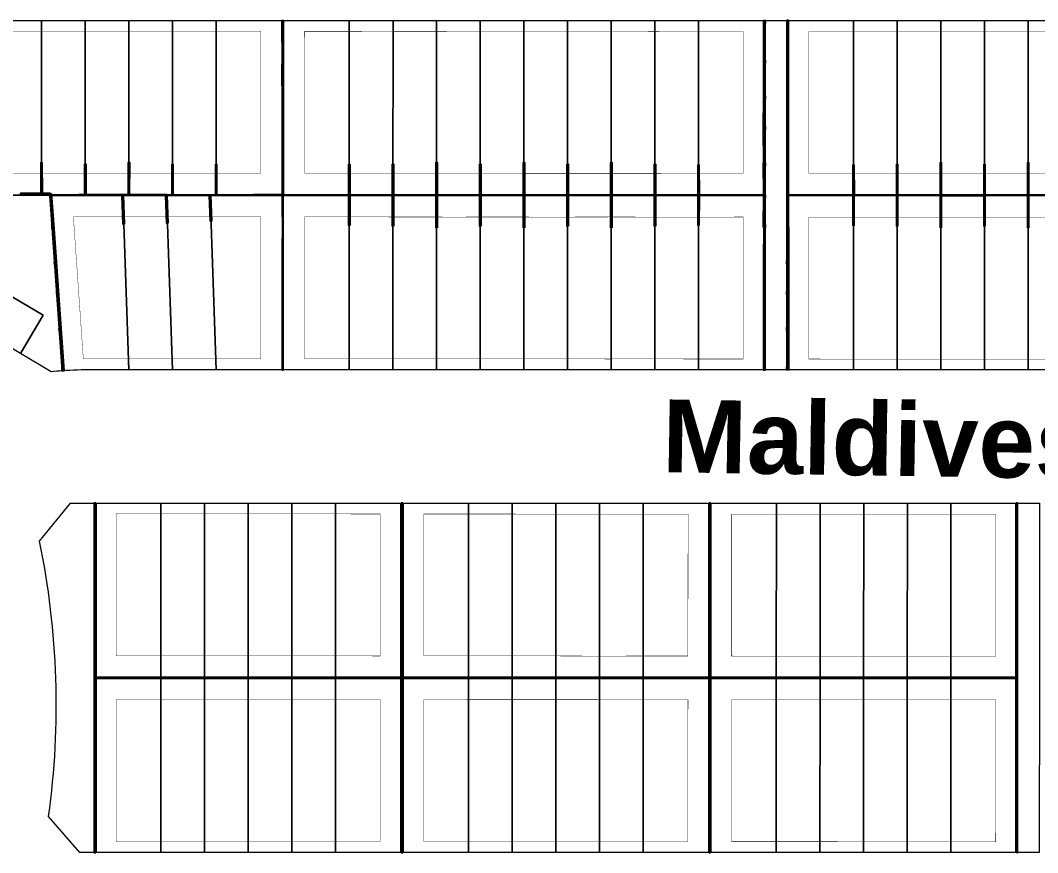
# Model space of a CAD drawing. Header units: centimetres. Extents: x -6122352 to 7132207, y -1694241 to 1947892.
# Drawn here: x -5723 to 134102, y -66172 to 48153 of the extents above; entities that cross this region are included whole.
import ezdxf

# ---------------------------------------------------------------- set-up
doc = ezdxf.new("R2010")
doc.units = ezdxf.units.CM
doc.header["$MEASUREMENT"] = 0
doc.linetypes.add('XR-AR-END-SETTING OUT PLAN$0$23261-XR-AR-SI-GF$0$HIDDEN', pattern=[0.375, 0.25, -0.125])
for name, color, linetype, lineweight, true_color in [('08-Compound Wall-1', 7, 'Continuous', 25, 0xa80000), ('08-Compound Wall-2', 6, 'Continuous', 25, 0xff00ff), ('23585-XR-AR-DAMAC PLOT LIMITS$0$1-End units', 7, 'Continuous', 5, 0xf8991e), ('23585-XR-AR-DAMAC PLOT LIMITS$0$1-Open Space', 7, 'Continuous', 5, 0x90cf5a), ('23585-XR-AR-DAMAC PLOT LIMITS$0$1-Utility', 7, 'Continuous', 5, 0x8db1ff)]:
    doc.layers.add(name, color=color, linetype=linetype, lineweight=lineweight, true_color=true_color)
for name, color, linetype, lineweight in [('23585-XR-AR-BOUNDARY WALLS AND SETBACKS$0$A-ANNO-TEXT', 3, 'Continuous', 25), ('23585-XR-AR-DAMAC PLOT LIMITS$0$1-Mid units', 41, 'Continuous', 5), ('A-ANNO-TEXT', 3, 'Continuous', 25)]:
    doc.layers.add(name, color=color, linetype=linetype, lineweight=lineweight)
for name, color, linetype in [('23585-XR-AR-BOUNDARY WALLS AND SETBACKS$0$cluster name', 2, 'Continuous'), ('23585-XR-AR-BOUNDARY WALLS AND SETBACKS$0$setback', 7, 'XR-AR-END-SETTING OUT PLAN$0$23261-XR-AR-SI-GF$0$HIDDEN'), ('@MI-REF LAYER', 7, 'Continuous')]:
    doc.layers.add(name, color=color, linetype=linetype)
doc.styles.add('23585-XR-AR-BOUNDARY WALLS AND SETBACKS$0$Arial', font='arialbd.ttf')

# ---------------------------------------------------------------- blocks, each defined once
blk = doc.blocks.new('23585-XR-AR-BOUNDARY WALLS AND SETBACKS$0$A$Cfa569a08')
at = {"layer": '23585-XR-AR-BOUNDARY WALLS AND SETBACKS$0$cluster name', "style": '23585-XR-AR-BOUNDARY WALLS AND SETBACKS$0$Arial'}
blk.add_text('Maldives 2', height=10, rotation=46.6108, dxfattribs=at).set_placement((496457.64, 2768948.25))
blk = doc.blocks.new('23585-XR-AR-BOUNDARY WALLS AND SETBACKS')
at = {"transparency": 33554679}
h = blk.add_hatch(color=6, dxfattribs=at)
h.dxf.hatch_style = 1
h.paths.add_polyline_path([(496363.77, 2768902.43), (496363.69, 2768902.34), (496360.76, 2768905.03), (496360.84, 2768905.12)])
h.paths.add_polyline_path([(496367.82, 2768906.85), (496367.74, 2768906.76), (496364.76, 2768909.5), (496364.84, 2768909.59)])
h.paths.add_polyline_path([(496371.88, 2768911.28), (496371.8, 2768911.19), (496368.64, 2768914.08), (496368.72, 2768914.17)])
h.paths.add_polyline_path([(496376.04, 2768915.61), (496375.95, 2768915.52), (496372.87, 2768918.35), (496372.95, 2768918.44)])
h.paths.add_polyline_path([(496382.62, 2768916.75), (496382.54, 2768916.66), (496379.54, 2768919.22), (496379.62, 2768919.31)])
h.paths.add_polyline_path([(496380.09, 2768920.03), (496380.01, 2768919.94), (496376.75, 2768922.93), (496376.83, 2768923.02)])
h.paths.add_polyline_path([(496383.62, 2768923.7), (496379.57, 2768919.28), (496379.49, 2768919.36), (496383.53, 2768923.78)])
h.paths.add_polyline_path([(496379.57, 2768919.27), (496375.52, 2768914.85), (496375.43, 2768914.93), (496379.48, 2768919.35)])
h.paths.add_polyline_path([(496375.51, 2768914.85), (496372.96, 2768912.06), (496372.87, 2768912.13), (496375.43, 2768914.93)])
h.paths.add_polyline_path([(496386.56, 2768921.27), (496386.49, 2768921.18), (496383.6, 2768923.65), (496383.68, 2768923.74)])
h.paths.add_polyline_path([(496384.14, 2768924.45), (496384.06, 2768924.37), (496380.97, 2768927.2), (496381.06, 2768927.28)])
h.paths.add_polyline_path([(496387.68, 2768928.12), (496383.63, 2768923.7), (496383.54, 2768923.78), (496387.59, 2768928.2)])
h.paths.add_polyline_path([(496390.41, 2768925.88), (496390.33, 2768925.79), (496387.65, 2768928.08), (496387.73, 2768928.17)])
h.paths.add_polyline_path([(496391.74, 2768932.55), (496387.69, 2768928.13), (496387.6, 2768928.21), (496391.65, 2768932.63)])
h.paths.add_polyline_path([(496388.2, 2768928.88), (496388.11, 2768928.79), (496385.08, 2768931.57), (496385.16, 2768931.66)])
h.paths.add_polyline_path([(496394.3, 2768935.54), (496389.95, 2768939.52), (496390.03, 2768939.61), (496394.38, 2768935.63)])
h.paths.add_polyline_path([(496396.56, 2768937.81), (496394.48, 2768935.54), (496394.39, 2768935.63), (496396.47, 2768937.89)])
h.paths.add_polyline_path([(496394.47, 2768935.54), (496391.74, 2768932.56), (496391.65, 2768932.64), (496394.38, 2768935.62)])
h.paths.add_polyline_path([(496394.4, 2768935.44), (496398.75, 2768931.46), (496398.83, 2768931.54), (496394.48, 2768935.53)])
h.paths.add_polyline_path([(496403.7, 2768939.49), (496403.62, 2768939.4), (496400.58, 2768942.19), (496400.66, 2768942.28)])
h.paths.add_polyline_path([(496400.56, 2768942.37), (496400.48, 2768942.28), (496397.44, 2768945.06), (496397.52, 2768945.15)])
h.paths.add_polyline_path([(496400.61, 2768942.24), (496396.56, 2768937.82), (496396.48, 2768937.9), (496400.52, 2768942.32)])
h.paths.add_polyline_path([(496404.66, 2768946.66), (496400.62, 2768942.24), (496400.53, 2768942.32), (496404.58, 2768946.74)])
h.paths.add_polyline_path([(496407.8, 2768943.87), (496407.72, 2768943.78), (496404.63, 2768946.61), (496404.72, 2768946.7)])
h.paths.add_polyline_path([(496404.61, 2768946.8), (496404.53, 2768946.71), (496401.44, 2768949.54), (496401.53, 2768949.62)])
h.paths.add_polyline_path([(496408.72, 2768951.08), (496404.67, 2768946.67), (496404.58, 2768946.75), (496408.63, 2768951.16)])
h.paths.add_polyline_path([(496408.67, 2768951.22), (496408.58, 2768951.13), (496405.33, 2768954.11), (496405.41, 2768954.2)])
h.paths.add_polyline_path([(496412.03, 2768948.14), (496411.95, 2768948.05), (496408.69, 2768951.04), (496408.77, 2768951.12)])
h.paths.add_polyline_path([(496412.77, 2768955.51), (496408.72, 2768951.09), (496408.64, 2768951.17), (496412.68, 2768955.59)])
h.paths.add_polyline_path([(496416.77, 2768960.07), (496416.69, 2768959.98), (496413.43, 2768962.96), (496413.52, 2768963.05)])
h.paths.add_polyline_path([(496420.13, 2768956.99), (496420.05, 2768956.9), (496416.79, 2768959.88), (496416.88, 2768959.97)])
h.paths.add_polyline_path([(496416.82, 2768959.93), (496412.78, 2768955.51), (496412.69, 2768955.6), (496416.74, 2768960.01)])
h.paths.add_polyline_path([(496420.88, 2768964.35), (496416.83, 2768959.94), (496416.74, 2768960.02), (496420.79, 2768964.44)])
h.paths.add_polyline_path([(496412.72, 2768955.64), (496412.64, 2768955.55), (496409.55, 2768958.38), (496409.63, 2768958.47)])
h.paths.add_polyline_path([(496415.91, 2768952.72), (496415.83, 2768952.63), (496412.74, 2768955.46), (496412.82, 2768955.55)])
h.paths.add_polyline_path([(496424.01, 2768961.57), (496423.93, 2768961.48), (496420.85, 2768964.31), (496420.93, 2768964.4)])
h.paths.add_polyline_path([(496420.83, 2768964.49), (496420.74, 2768964.4), (496417.66, 2768967.23), (496417.74, 2768967.32)])
h.paths.add_polyline_path([(496428.24, 2768965.84), (496428.16, 2768965.75), (496424.9, 2768968.73), (496424.98, 2768968.82)])
h.paths.add_polyline_path([(496424.88, 2768968.91), (496424.8, 2768968.83), (496421.54, 2768971.81), (496421.62, 2768971.9)])
h.paths.add_polyline_path([(496424.93, 2768968.78), (496420.88, 2768964.36), (496420.8, 2768964.44), (496424.84, 2768968.86)])
h.paths.add_polyline_path([(496428.98, 2768973.2), (496424.94, 2768968.79), (496424.85, 2768968.87), (496428.9, 2768973.28)])
h.paths.add_polyline_path([(496428.93, 2768973.34), (496428.85, 2768973.25), (496425.76, 2768976.08), (496425.85, 2768976.17)])
h.paths.add_polyline_path([(496432.12, 2768970.42), (496432.04, 2768970.33), (496428.95, 2768973.15), (496429.04, 2768973.24)])
h.paths.add_polyline_path([(496433.04, 2768977.63), (496428.99, 2768973.21), (496428.9, 2768973.29), (496432.95, 2768977.71)])
h.paths.add_polyline_path([(496436.12, 2768974.89), (496436.04, 2768974.8), (496433.01, 2768977.58), (496433.09, 2768977.67)])
h.paths.add_polyline_path([(496432.99, 2768977.76), (496432.91, 2768977.67), (496429.87, 2768980.45), (496429.95, 2768980.54)])
h.paths.add_polyline_path([(496437.09, 2768982.05), (496433.04, 2768977.63), (496432.96, 2768977.71), (496437, 2768982.13)])
h.paths.add_polyline_path([(496439.08, 2768984.22), (496437.1, 2768982.06), (496437.01, 2768982.14), (496438.99, 2768984.3)])
h.paths.add_polyline_path([(496450.51, 2768990.59), (496450.43, 2768990.51), (496447.4, 2768993.28), (496447.48, 2768993.37)])
h.paths.add_polyline_path([(496447.38, 2768993.47), (496447.29, 2768993.38), (496444.26, 2768996.16), (496444.34, 2768996.25)])
h.paths.add_polyline_path([(496447.43, 2768993.33), (496443.38, 2768988.91), (496443.29, 2768988.99), (496447.34, 2768993.41)])
h.paths.add_polyline_path([(496451.48, 2768997.75), (496447.43, 2768993.34), (496447.35, 2768993.42), (496451.39, 2768997.83)])
h.paths.add_polyline_path([(496454.62, 2768994.97), (496454.53, 2768994.88), (496451.45, 2768997.71), (496451.53, 2768997.79)])
h.paths.add_polyline_path([(496451.43, 2768997.89), (496451.35, 2768997.8), (496448.26, 2769000.63), (496448.34, 2769000.72)])
h.paths.add_polyline_path([(496455.53, 2769002.18), (496451.49, 2768997.76), (496451.4, 2768997.84), (496455.45, 2769002.26)])
h.paths.add_polyline_path([(496458.84, 2768999.24), (496458.76, 2768999.15), (496455.5, 2769002.13), (496455.59, 2769002.22)])
h.paths.add_polyline_path([(496455.48, 2769002.31), (496455.4, 2769002.22), (496452.14, 2769005.21), (496452.23, 2769005.3)])
h.paths.add_polyline_path([(496459.59, 2769006.6), (496455.54, 2769002.18), (496455.45, 2769002.27), (496459.5, 2769006.68)])
h.paths.add_polyline_path([(496462.72, 2769003.82), (496462.64, 2769003.73), (496459.56, 2769006.55), (496459.64, 2769006.64)])
h.paths.add_polyline_path([(496459.54, 2769006.74), (496459.46, 2769006.65), (496456.37, 2769009.48), (496456.45, 2769009.57)])
h.paths.add_polyline_path([(496463.64, 2769011.03), (496459.59, 2769006.61), (496459.51, 2769006.69), (496463.55, 2769011.11)])
h.paths.add_polyline_path([(496466.95, 2769008.09), (496466.86, 2769008), (496463.61, 2769010.98), (496463.69, 2769011.07)])
h.paths.add_polyline_path([(496463.59, 2769011.16), (496463.51, 2769011.07), (496460.25, 2769014.06), (496460.33, 2769014.15)])
h.paths.add_polyline_path([(496467.69, 2769015.45), (496463.65, 2769011.03), (496463.56, 2769011.11), (496467.61, 2769015.53)])
h.paths.add_polyline_path([(496470.83, 2769012.67), (496470.75, 2769012.58), (496467.67, 2769015.4), (496467.75, 2769015.49)])
h.paths.add_polyline_path([(496467.64, 2769015.58), (496467.56, 2769015.5), (496464.47, 2769018.32), (496464.56, 2769018.41)])
h.paths.add_polyline_path([(496471.75, 2769019.87), (496467.7, 2769015.46), (496467.61, 2769015.54), (496471.66, 2769019.95)])
h.paths.add_polyline_path([(496475.05, 2769016.93), (496474.97, 2769016.85), (496471.72, 2769019.83), (496471.8, 2769019.91)])
h.paths.add_polyline_path([(496471.7, 2769020.01), (496471.62, 2769019.92), (496468.36, 2769022.9), (496468.44, 2769022.99)])
h.paths.add_polyline_path([(496475.8, 2769024.3), (496471.76, 2769019.88), (496471.67, 2769019.96), (496475.71, 2769024.38)])
h.paths.add_polyline_path([(496478.94, 2769021.51), (496478.85, 2769021.42), (496475.77, 2769024.25), (496475.85, 2769024.34)])
h.paths.add_polyline_path([(496475.75, 2769024.43), (496475.67, 2769024.34), (496472.58, 2769027.17), (496472.66, 2769027.26)])
h.paths.add_polyline_path([(496479.85, 2769028.72), (496475.81, 2769024.3), (496475.72, 2769024.38), (496479.77, 2769028.8)])
h.paths.add_polyline_path([(496482.94, 2769025.98), (496482.86, 2769025.9), (496479.83, 2769028.67), (496479.91, 2769028.76)])
h.paths.add_polyline_path([(496479.8, 2769028.86), (496479.72, 2769028.77), (496476.69, 2769031.55), (496476.77, 2769031.64)])
h.paths.add_polyline_path([(496483.91, 2769033.14), (496479.86, 2769028.73), (496479.77, 2769028.81), (496483.82, 2769033.23)])
h.paths.add_polyline_path([(496488.16, 2769037.79), (496486.09, 2769035.52), (496486, 2769035.6), (496488.08, 2769037.87)])
h.paths.add_polyline_path([(496485.9, 2769035.51), (496481.55, 2769039.5), (496481.63, 2769039.59), (496485.98, 2769035.6)])
h.paths.add_polyline_path([(496486.08, 2769035.51), (496483.92, 2769033.15), (496483.83, 2769033.23), (496485.99, 2769035.6)])
h.paths.add_polyline_path([(496486.01, 2769035.42), (496490.36, 2769031.43), (496490.44, 2769031.52), (496486.09, 2769035.51)])
h.paths.add_polyline_path([(496495.3, 2769039.47), (496495.22, 2769039.38), (496492.19, 2769042.17), (496492.27, 2769042.25)])
h.paths.add_polyline_path([(496492.17, 2769042.35), (496492.08, 2769042.26), (496489.05, 2769045.04), (496489.13, 2769045.13)])
h.paths.add_polyline_path([(496492.22, 2769042.21), (496488.17, 2769037.8), (496488.08, 2769037.88), (496492.13, 2769042.29)])
h.paths.add_polyline_path([(496496.27, 2769046.64), (496492.22, 2769042.22), (496492.14, 2769042.3), (496496.18, 2769046.72)])
h.paths.add_polyline_path([(496499.41, 2769043.85), (496499.33, 2769043.76), (496496.24, 2769046.59), (496496.32, 2769046.68)])
h.paths.add_polyline_path([(496496.22, 2769046.77), (496496.14, 2769046.68), (496493.05, 2769049.51), (496493.13, 2769049.6)])
h.paths.add_polyline_path([(496500.32, 2769051.06), (496496.28, 2769046.64), (496496.19, 2769046.72), (496500.24, 2769051.14)])
h.paths.add_polyline_path([(496503.63, 2769048.12), (496503.55, 2769048.03), (496500.3, 2769051.01), (496500.38, 2769051.1)])
h.paths.add_polyline_path([(496500.27, 2769051.2), (496500.19, 2769051.11), (496496.94, 2769054.09), (496497.02, 2769054.18)])
h.paths.add_polyline_path([(496504.38, 2769055.48), (496500.33, 2769051.07), (496500.24, 2769051.15), (496504.29, 2769055.56)])
h.paths.add_polyline_path([(496507.52, 2769052.7), (496507.44, 2769052.61), (496504.35, 2769055.44), (496504.43, 2769055.52)])
h.paths.add_polyline_path([(496504.33, 2769055.62), (496504.25, 2769055.53), (496501.16, 2769058.36), (496501.24, 2769058.45)])
h.paths.add_polyline_path([(496508.43, 2769059.91), (496504.39, 2769055.49), (496504.3, 2769055.57), (496508.34, 2769059.99)])
h.paths.add_polyline_path([(496511.74, 2769056.97), (496511.66, 2769056.88), (496508.4, 2769059.86), (496508.48, 2769059.95)])
h.paths.add_polyline_path([(496508.38, 2769060.04), (496508.3, 2769059.95), (496505.04, 2769062.94), (496505.12, 2769063.03)])
h.paths.add_polyline_path([(496512.49, 2769064.33), (496508.44, 2769059.92), (496508.35, 2769060), (496512.4, 2769064.41)])
h.paths.add_polyline_path([(496515.62, 2769061.54), (496515.54, 2769061.46), (496512.46, 2769064.28), (496512.54, 2769064.37)])
h.paths.add_polyline_path([(496512.43, 2769064.47), (496512.35, 2769064.38), (496509.26, 2769067.21), (496509.35, 2769067.3)])
h.paths.add_polyline_path([(496516.54, 2769068.76), (496512.49, 2769064.34), (496512.4, 2769064.42), (496516.45, 2769068.84)])
h.paths.add_polyline_path([(496519.85, 2769065.81), (496519.77, 2769065.72), (496516.51, 2769068.71), (496516.59, 2769068.8)])
h.paths.add_polyline_path([(496516.49, 2769068.89), (496516.41, 2769068.8), (496513.15, 2769071.79), (496513.23, 2769071.88)])
h.paths.add_polyline_path([(496520.59, 2769073.18), (496516.55, 2769068.76), (496516.46, 2769068.84), (496520.5, 2769073.26)])
h.paths.add_polyline_path([(496524.65, 2769077.6), (496520.6, 2769073.19), (496520.51, 2769073.27), (496524.56, 2769077.68)])
h.paths.add_polyline_path([(496520.54, 2769073.31), (496520.46, 2769073.23), (496517.37, 2769076.06), (496517.45, 2769076.14)])
h.paths.add_polyline_path([(496523.73, 2769070.39), (496523.65, 2769070.3), (496520.56, 2769073.13), (496520.64, 2769073.22)])
h.paths.add_polyline_path([(496527.73, 2769074.86), (496527.65, 2769074.77), (496524.62, 2769077.56), (496524.7, 2769077.64)])
h.paths.add_polyline_path([(496524.59, 2769077.74), (496524.51, 2769077.65), (496521.48, 2769080.43), (496521.56, 2769080.52)])
h.paths.add_polyline_path([(496528.7, 2769082.03), (496524.65, 2769077.61), (496524.56, 2769077.69), (496528.61, 2769082.11)])
h.paths.add_polyline_path([(496530.8, 2769084.3), (496535.15, 2769080.32), (496535.23, 2769080.4), (496530.88, 2769084.39)])
h.paths.add_polyline_path([(496530.69, 2769084.4), (496526.34, 2769088.38), (496526.43, 2769088.47), (496530.77, 2769084.48)])
h.paths.add_polyline_path([(496530.87, 2769084.4), (496528.71, 2769082.03), (496528.62, 2769082.12), (496530.78, 2769084.48)])
h.paths.add_polyline_path([(496532.95, 2769086.67), (496530.88, 2769084.4), (496530.79, 2769084.49), (496532.87, 2769086.75)])
h.paths.add_polyline_path([(496540.1, 2769088.35), (496540.02, 2769088.27), (496536.98, 2769091.05), (496537.06, 2769091.14)])
h.paths.add_polyline_path([(496536.96, 2769091.23), (496536.88, 2769091.14), (496533.84, 2769093.92), (496533.92, 2769094.01)])
h.paths.add_polyline_path([(496537.01, 2769091.1), (496532.96, 2769086.68), (496532.87, 2769086.76), (496536.92, 2769091.18)])
h.paths.add_polyline_path([(496541.06, 2769095.52), (496537.02, 2769091.1), (496536.93, 2769091.18), (496540.97, 2769095.6)])
h.paths.add_polyline_path([(496544.2, 2769092.73), (496544.12, 2769092.64), (496541.03, 2769095.47), (496541.11, 2769095.56)])
h.paths.add_polyline_path([(496541.01, 2769095.65), (496540.93, 2769095.57), (496537.84, 2769098.39), (496537.92, 2769098.48)])
h.paths.add_polyline_path([(496545.12, 2769099.94), (496541.07, 2769095.53), (496540.98, 2769095.61), (496545.03, 2769100.02)])
h.paths.add_polyline_path([(496548.2, 2769097.2), (496548.12, 2769097.11), (496545.09, 2769099.9), (496545.17, 2769099.98)])
h.paths.add_polyline_path([(496545.06, 2769100.08), (496544.98, 2769099.99), (496541.95, 2769102.77), (496542.03, 2769102.86)])
h.paths.add_polyline_path([(496549.17, 2769104.37), (496545.12, 2769099.95), (496545.03, 2769100.03), (496549.08, 2769104.45)])
h.paths.add_polyline_path([(496551.16, 2769106.54), (496549.18, 2769104.37), (496549.09, 2769104.46), (496551.07, 2769106.62)])
h.paths.add_polyline_path([(496526.34, 2769088.39), (496521.91, 2769092.44), (496521.99, 2769092.53), (496526.42, 2769088.48)])
h.paths.add_polyline_path([(496521.91, 2769092.45), (496517.48, 2769096.5), (496517.56, 2769096.59), (496521.99, 2769092.54)])
h.paths.add_polyline_path([(496517.47, 2769096.51), (496513.05, 2769100.56), (496513.13, 2769100.65), (496517.56, 2769096.6)])
h.paths.add_polyline_path([(496539.59, 2769076.25), (496544.01, 2769072.2), (496544.09, 2769072.28), (496539.67, 2769076.34)])
h.paths.add_polyline_path([(496535.15, 2769080.31), (496539.58, 2769076.26), (496539.66, 2769076.34), (496535.24, 2769080.4)])
h.paths.add_polyline_path([(496544.02, 2769072.19), (496548.44, 2769068.14), (496548.52, 2769068.22), (496544.1, 2769072.28)])
h.paths.add_polyline_path([(496481.55, 2769039.51), (496477.12, 2769043.56), (496477.2, 2769043.65), (496481.63, 2769039.59)])
h.paths.add_polyline_path([(496477.12, 2769043.57), (496472.69, 2769047.62), (496472.77, 2769047.71), (496477.2, 2769043.65)])
h.paths.add_polyline_path([(496472.68, 2769047.63), (496468.26, 2769051.68), (496468.34, 2769051.77), (496472.77, 2769047.72)])
h.paths.add_polyline_path([(496494.8, 2769027.37), (496499.22, 2769023.31), (496499.3, 2769023.4), (496494.88, 2769027.45)])
h.paths.add_polyline_path([(496490.36, 2769031.43), (496494.79, 2769027.37), (496494.87, 2769027.46), (496490.45, 2769031.52)])
h.paths.add_polyline_path([(496499.23, 2769023.31), (496503.65, 2769019.25), (496503.73, 2769019.34), (496499.31, 2769023.39)])
h.paths.add_polyline_path([(496389.94, 2768939.53), (496385.52, 2768943.58), (496385.6, 2768943.67), (496390.02, 2768939.62)])
h.paths.add_polyline_path([(496381.08, 2768947.65), (496376.65, 2768951.7), (496376.73, 2768951.79), (496381.16, 2768947.74)])
h.paths.add_polyline_path([(496385.51, 2768943.59), (496381.08, 2768947.64), (496381.17, 2768947.73), (496385.59, 2768943.68)])
h.paths.add_polyline_path([(496398.76, 2768931.45), (496403.18, 2768927.4), (496403.26, 2768927.48), (496398.84, 2768931.54)])
h.paths.add_polyline_path([(496403.19, 2768927.39), (496407.61, 2768923.34), (496407.69, 2768923.42), (496403.27, 2768927.48)])
h.paths.add_polyline_path([(496407.62, 2768923.33), (496412.04, 2768919.28), (496412.12, 2768919.36), (496407.7, 2768923.42)])
h.paths.add_polyline_path([(496443.37, 2768988.91), (496441.39, 2768986.74), (496441.3, 2768986.82), (496443.29, 2768988.99)])
at = {"layer": '08-Compound Wall-1', "color": 3}
for points in [[(496427.87, 2768998.95), (496431.19, 2768995.91), (496431.27, 2768996), (496427.95, 2768999.04)], [(496425.74, 2768996.62), (496429.05, 2768993.58), (496428.97, 2768993.5), (496425.66, 2768996.53)], [(496434.69, 2768992.87), (496431.27, 2768996), (496431.14, 2768995.85), (496431.43, 2768995.58), (496431.49, 2768995.64), (496434.31, 2768993.05), (496434.26, 2768992.99), (496434.55, 2768992.72)], [(496432.39, 2768990.36), (496428.98, 2768993.49), (496429.11, 2768993.64), (496429.41, 2768993.37), (496429.35, 2768993.31), (496432.18, 2768990.72), (496432.23, 2768990.78), (496432.53, 2768990.51)], [(496434.62, 2768992.77), (496437.98, 2768989.69), (496438.06, 2768989.77), (496434.7, 2768992.86)], [(496432.48, 2768990.44), (496435.85, 2768987.36), (496435.77, 2768987.27), (496432.4, 2768990.35)], [(496438.07, 2768989.77), (496437.93, 2768989.62), (496438.23, 2768989.35), (496438.28, 2768989.41), (496441.2, 2768986.73), (496441.29, 2768986.82)], [(496435.77, 2768987.26), (496435.91, 2768987.41), (496436.2, 2768987.14), (496436.15, 2768987.08), (496439.07, 2768984.4), (496438.99, 2768984.32)], [(496444.61, 2768983.78), (496441.29, 2768986.81), (496441.16, 2768986.67), (496441.45, 2768986.39), (496441.51, 2768986.45), (496444.23, 2768983.96), (496444.18, 2768983.9), (496444.47, 2768983.63)], [(496442.31, 2768981.27), (496439, 2768984.31), (496439.13, 2768984.46), (496439.43, 2768984.18), (496439.37, 2768984.13), (496442.1, 2768981.63), (496442.15, 2768981.69), (496442.45, 2768981.42)], [(496447.9, 2768980.6), (496444.53, 2768983.68), (496444.61, 2768983.77), (496447.98, 2768980.69)], [(496445.76, 2768978.27), (496442.4, 2768981.35), (496442.32, 2768981.27), (496445.68, 2768978.18)], [(496451.4, 2768977.55), (496451.27, 2768977.4), (496450.97, 2768977.67), (496451.03, 2768977.73), (496448.2, 2768980.32), (496448.15, 2768980.26), (496447.85, 2768980.53), (496447.99, 2768980.68)], [(496449.11, 2768975.04), (496449.24, 2768975.19), (496448.95, 2768975.46), (496448.89, 2768975.4), (496446.07, 2768977.99), (496446.12, 2768978.05), (496445.83, 2768978.32), (496445.69, 2768978.17)], [(496454.64, 2768974.42), (496451.33, 2768977.46), (496451.41, 2768977.54), (496454.72, 2768974.51)], [(496452.51, 2768972.09), (496449.19, 2768975.13), (496449.11, 2768975.04), (496452.43, 2768972)], [(496369.97, 2768909), (496372.7, 2768911.98), (496372.61, 2768912.06), (496369.88, 2768909.08)], [(496372.74, 2768912.22), (496376.53, 2768909.21), (496376.4, 2768909.05), (496376.09, 2768909.3), (496376.14, 2768909.36), (496372.98, 2768911.88), (496372.93, 2768911.82), (496372.61, 2768912.06)], [(496380.03, 2768906.27), (496376.46, 2768909.11), (496376.53, 2768909.2), (496380.11, 2768906.36)], [(496380.11, 2768906.36), (496383.74, 2768903.47), (496383.62, 2768903.32), (496383.3, 2768903.57), (496383.35, 2768903.63), (496380.35, 2768906.01), (496380.3, 2768905.95), (496379.99, 2768906.2)], [(496387.19, 2768900.58), (496383.67, 2768903.37), (496383.75, 2768903.47), (496387.27, 2768900.67)]]:
    blk.add_lwpolyline(points, close=True, dxfattribs=at)
at = {"layer": '08-Compound Wall-2'}
for points in [[(496467.69, 2769015.45), (496463.65, 2769011.03), (496463.56, 2769011.11), (496467.61, 2769015.53)], [(496463.59, 2769011.16), (496463.51, 2769011.07), (496460.25, 2769014.06), (496460.33, 2769014.15)], [(496463.64, 2769011.03), (496459.59, 2769006.61), (496459.51, 2769006.69), (496463.55, 2769011.11)], [(496466.95, 2769008.09), (496466.86, 2769008), (496463.61, 2769010.98), (496463.69, 2769011.07)], [(496459.54, 2769006.74), (496459.46, 2769006.65), (496456.37, 2769009.48), (496456.45, 2769009.57)], [(496459.59, 2769006.6), (496455.54, 2769002.18), (496455.45, 2769002.27), (496459.5, 2769006.68)], [(496462.72, 2769003.82), (496462.64, 2769003.73), (496459.56, 2769006.55), (496459.64, 2769006.64)], [(496455.48, 2769002.31), (496455.4, 2769002.22), (496452.14, 2769005.21), (496452.23, 2769005.3)], [(496455.53, 2769002.18), (496451.49, 2768997.76), (496451.4, 2768997.84), (496455.45, 2769002.26)], [(496458.84, 2768999.24), (496458.76, 2768999.15), (496455.5, 2769002.13), (496455.59, 2769002.22)], [(496451.43, 2768997.89), (496451.35, 2768997.8), (496448.26, 2769000.63), (496448.34, 2769000.72)], [(496451.48, 2768997.75), (496447.43, 2768993.34), (496447.35, 2768993.42), (496451.39, 2768997.83)], [(496454.62, 2768994.97), (496454.53, 2768994.88), (496451.45, 2768997.71), (496451.53, 2768997.79)], [(496447.38, 2768993.47), (496447.29, 2768993.38), (496444.26, 2768996.16), (496444.34, 2768996.25)], [(496447.43, 2768993.33), (496443.38, 2768988.91), (496443.29, 2768988.99), (496447.34, 2768993.41)], [(496450.51, 2768990.59), (496450.43, 2768990.51), (496447.4, 2768993.28), (496447.48, 2768993.37)], [(496443.37, 2768988.91), (496441.39, 2768986.74), (496441.3, 2768986.82), (496443.29, 2768988.99)], [(496439.08, 2768984.22), (496437.1, 2768982.06), (496437.01, 2768982.14), (496438.99, 2768984.3)], [(496437.09, 2768982.05), (496433.04, 2768977.63), (496432.96, 2768977.71), (496437, 2768982.13)], [(496432.99, 2768977.76), (496432.91, 2768977.67), (496429.87, 2768980.45), (496429.95, 2768980.54)], [(496433.04, 2768977.63), (496428.99, 2768973.21), (496428.9, 2768973.29), (496432.95, 2768977.71)], [(496436.12, 2768974.89), (496436.04, 2768974.8), (496433.01, 2768977.58), (496433.09, 2768977.67)], [(496428.93, 2768973.34), (496428.85, 2768973.25), (496425.76, 2768976.08), (496425.85, 2768976.17)], [(496454.73, 2768974.5), (496459.03, 2768970.56), (496458.9, 2768970.41), (496458.6, 2768970.68), (496458.66, 2768970.74), (496454.95, 2768974.14), (496454.89, 2768974.08), (496454.6, 2768974.35)], [(496428.98, 2768973.2), (496424.94, 2768968.79), (496424.85, 2768968.87), (496428.9, 2768973.28)], [(496432.12, 2768970.42), (496432.04, 2768970.33), (496428.95, 2768973.15), (496429.04, 2768973.24)], [(496424.88, 2768968.91), (496424.8, 2768968.83), (496421.54, 2768971.81), (496421.62, 2768971.9)], [(496452.43, 2768972), (496456.74, 2768968.05), (496456.87, 2768968.2), (496456.58, 2768968.47), (496456.52, 2768968.41), (496452.81, 2768971.81), (496452.86, 2768971.87), (496452.57, 2768972.14)], [(496424.93, 2768968.78), (496420.88, 2768964.36), (496420.8, 2768964.44), (496424.84, 2768968.86)], [(496428.24, 2768965.84), (496428.16, 2768965.75), (496424.9, 2768968.73), (496424.98, 2768968.82)], [(496420.83, 2768964.49), (496420.74, 2768964.4), (496417.66, 2768967.23), (496417.74, 2768967.32)], [(496420.88, 2768964.35), (496416.83, 2768959.94), (496416.74, 2768960.02), (496420.79, 2768964.44)], [(496424.01, 2768961.57), (496423.93, 2768961.48), (496420.85, 2768964.31), (496420.93, 2768964.4)], [(496416.77, 2768960.07), (496416.69, 2768959.98), (496413.43, 2768962.96), (496413.52, 2768963.05)], [(496416.82, 2768959.93), (496412.78, 2768955.51), (496412.69, 2768955.6), (496416.74, 2768960.01)], [(496420.13, 2768956.99), (496420.05, 2768956.9), (496416.79, 2768959.88), (496416.88, 2768959.97)], [(496412.72, 2768955.64), (496412.64, 2768955.55), (496409.55, 2768958.38), (496409.63, 2768958.47)], [(496412.77, 2768955.51), (496408.72, 2768951.09), (496408.64, 2768951.17), (496412.68, 2768955.59)], [(496415.91, 2768952.72), (496415.83, 2768952.63), (496412.74, 2768955.46), (496412.82, 2768955.55)], [(496408.67, 2768951.22), (496408.58, 2768951.13), (496405.33, 2768954.11), (496405.41, 2768954.2)], [(496381.08, 2768947.65), (496376.65, 2768951.7), (496376.73, 2768951.79), (496381.16, 2768947.74)], [(496408.72, 2768951.08), (496404.67, 2768946.67), (496404.58, 2768946.75), (496408.63, 2768951.16)], [(496412.03, 2768948.14), (496411.95, 2768948.05), (496408.69, 2768951.04), (496408.77, 2768951.12)], [(496404.61, 2768946.8), (496404.53, 2768946.71), (496401.44, 2768949.54), (496401.53, 2768949.62)], [(496385.51, 2768943.59), (496381.08, 2768947.64), (496381.17, 2768947.73), (496385.59, 2768943.68)], [(496404.66, 2768946.66), (496400.62, 2768942.24), (496400.53, 2768942.32), (496404.58, 2768946.74)], [(496407.8, 2768943.87), (496407.72, 2768943.78), (496404.63, 2768946.61), (496404.72, 2768946.7)], [(496400.56, 2768942.37), (496400.48, 2768942.28), (496397.44, 2768945.06), (496397.52, 2768945.15)], [(496389.94, 2768939.53), (496385.52, 2768943.58), (496385.6, 2768943.67), (496390.02, 2768939.62)], [(496400.61, 2768942.24), (496396.56, 2768937.82), (496396.48, 2768937.9), (496400.52, 2768942.32)], [(496403.7, 2768939.49), (496403.62, 2768939.4), (496400.58, 2768942.19), (496400.66, 2768942.28)], [(496394.3, 2768935.54), (496389.95, 2768939.52), (496390.03, 2768939.61), (496394.38, 2768935.63)], [(496396.56, 2768937.81), (496394.48, 2768935.54), (496394.39, 2768935.63), (496396.47, 2768937.89)], [(496394.47, 2768935.54), (496391.74, 2768932.56), (496391.65, 2768932.64), (496394.38, 2768935.62)], [(496394.4, 2768935.44), (496398.75, 2768931.46), (496398.83, 2768931.54), (496394.48, 2768935.53)], [(496391.74, 2768932.55), (496387.69, 2768928.13), (496387.6, 2768928.21), (496391.65, 2768932.63)], [(496388.2, 2768928.88), (496388.11, 2768928.79), (496385.08, 2768931.57), (496385.16, 2768931.66)], [(496398.76, 2768931.45), (496403.18, 2768927.4), (496403.26, 2768927.48), (496398.84, 2768931.54)], [(496387.68, 2768928.12), (496383.63, 2768923.7), (496383.54, 2768923.78), (496387.59, 2768928.2)], [(496390.41, 2768925.88), (496390.33, 2768925.79), (496387.65, 2768928.08), (496387.73, 2768928.17)], [(496384.14, 2768924.45), (496384.06, 2768924.37), (496380.97, 2768927.2), (496381.06, 2768927.28)], [(496403.19, 2768927.39), (496407.61, 2768923.34), (496407.69, 2768923.42), (496403.27, 2768927.48)], [(496380.09, 2768920.03), (496380.01, 2768919.94), (496376.75, 2768922.93), (496376.83, 2768923.02)], [(496383.62, 2768923.7), (496379.57, 2768919.28), (496379.49, 2768919.36), (496383.53, 2768923.78)], [(496386.56, 2768921.27), (496386.49, 2768921.18), (496383.6, 2768923.65), (496383.68, 2768923.74)], [(496407.62, 2768923.33), (496412.04, 2768919.28), (496412.12, 2768919.36), (496407.7, 2768923.42)], [(496376.04, 2768915.61), (496375.95, 2768915.52), (496372.87, 2768918.35), (496372.95, 2768918.44)], [(496379.57, 2768919.27), (496375.52, 2768914.85), (496375.43, 2768914.93), (496379.48, 2768919.35)], [(496382.62, 2768916.75), (496382.54, 2768916.66), (496379.54, 2768919.22), (496379.62, 2768919.31)], [(496371.88, 2768911.28), (496371.8, 2768911.19), (496368.64, 2768914.08), (496368.72, 2768914.17)], [(496375.51, 2768914.85), (496372.96, 2768912.06), (496372.87, 2768912.13), (496375.43, 2768914.93)]]:
    blk.add_lwpolyline(points, close=True, dxfattribs=at)
for points in [[(496427.95, 2768999.04), (496423.64, 2769002.99), (496423.51, 2769002.84), (496423.8, 2769002.57), (496423.86, 2769002.63), (496427.57, 2768999.23), (496427.52, 2768999.17), (496427.81, 2768998.9), (496427.95, 2768999.04)], [(496425.65, 2768996.54), (496421.35, 2769000.48), (496421.48, 2769000.63), (496421.78, 2769000.36), (496421.72, 2769000.3), (496425.44, 2768996.9), (496425.49, 2768996.96), (496425.78, 2768996.69), (496425.65, 2768996.54)], [(496465.3, 2768950.31), (496482.93, 2768934.17), (496489.04, 2768940.84), (496493.09, 2768945.27), (496497.15, 2768949.69), (496501.2, 2768954.11), (496505.25, 2768958.54), (496511.3, 2768965.13), (496493.68, 2768981.28)], [(496511.51, 2768965.21), (496493.81, 2768981.43), (496493.68, 2768981.28)], [(496529.07, 2768948.85), (496511.45, 2768965), (496505.4, 2768958.4), (496501.35, 2768953.98), (496497.29, 2768949.55), (496493.24, 2768945.13), (496489.19, 2768940.71), (496483.07, 2768934.03), (496500.69, 2768917.89)], [(496529.13, 2768948.93), (496529.2, 2768949), (496511.51, 2768965.21)], [(496436.73, 2768919.13), (496454.35, 2768902.98), (496460.46, 2768909.65), (496464.52, 2768914.08), (496468.57, 2768918.5), (496472.62, 2768922.93), (496476.68, 2768927.35), (496482.79, 2768934.02), (496465.17, 2768950.17)], [(496465.3, 2768950.31), (496465.24, 2768950.24), (496465.17, 2768950.17)], [(496500.56, 2768917.74), (496482.94, 2768933.89), (496476.82, 2768927.21), (496472.77, 2768922.79), (496468.72, 2768918.37), (496464.66, 2768913.94), (496460.61, 2768909.52), (496454.5, 2768902.85), (496472.12, 2768886.7)], [(496408.22, 2768888.01), (496425.84, 2768871.87), (496431.89, 2768878.47), (496435.94, 2768882.89), (496439.99, 2768887.31), (496444.05, 2768891.74), (496448.1, 2768896.16), (496454.21, 2768902.83), (496436.59, 2768918.98)], [(496436.73, 2768919.13), (496436.66, 2768919.05), (496436.59, 2768918.98)], [(496500.56, 2768917.74), (496500.63, 2768917.81), (496500.69, 2768917.89)], [(496471.98, 2768886.55), (496454.36, 2768902.7), (496448.25, 2768896.03), (496444.19, 2768891.6), (496440.14, 2768887.18), (496436.09, 2768882.75), (496432.03, 2768878.33), (496425.99, 2768871.73), (496443.61, 2768855.58)], [(496387.28, 2768900.67), (496391.84, 2768897.04), (496391.72, 2768896.88), (496391.41, 2768897.13), (496391.46, 2768897.19), (496387.51, 2768900.32), (496387.46, 2768900.26), (496387.15, 2768900.51), (496387.28, 2768900.67)], [(496408.22, 2768888.01), (496408.08, 2768887.86), (496425.78, 2768871.65)], [(496471.98, 2768886.55), (496472.05, 2768886.63), (496472.12, 2768886.7)], [(496425.78, 2768871.65), (496443.47, 2768855.44), (496443.61, 2768855.58)]]:
    blk.add_lwpolyline(points, dxfattribs=at)
at = {"layer": '23585-XR-AR-BOUNDARY WALLS AND SETBACKS$0$setback', "ltscale": 40, "const_width": 0.05}
for points in [[(496451.06, 2769030.69), (496447.01, 2769026.27), (496442.96, 2769021.85), (496439.86, 2769018.47), (496438.9, 2769017.42), (496434.85, 2769013), (496430.8, 2769008.57), (496426.64, 2769004.04), (496441.02, 2768990.86), (496445.18, 2768995.4), (496448.74, 2768999.29), (496449.23, 2768999.82), (496453.28, 2769004.25), (496457.34, 2769008.67), (496461.39, 2769013.1), (496465.44, 2769017.52)], [(496469.87, 2769013.47), (496465.81, 2769009.04), (496461.76, 2769004.62), (496457.71, 2769000.2), (496453.65, 2768995.77), (496453.16, 2768995.24), (496449.6, 2768991.35), (496445.44, 2768986.81), (496459.82, 2768973.64), (496463.98, 2768978.17), (496468.03, 2768982.6), (496471.01, 2768985.85), (496472.08, 2768987.02), (496476.14, 2768991.45), (496480.19, 2768995.87), (496484.24, 2769000.29)], [(496398.63, 2768935.72), (496413, 2768922.54), (496417.16, 2768927.08), (496421.21, 2768931.5), (496425.27, 2768935.93), (496426.22, 2768936.97), (496429.32, 2768940.35), (496433.37, 2768944.77), (496437.43, 2768949.2), (496441.48, 2768953.62), (496445.53, 2768958.05), (496449.59, 2768962.47), (496453.74, 2768967), (496439.36, 2768980.18), (496435.21, 2768975.64), (496431.16, 2768971.22), (496427.1, 2768966.8), (496423.05, 2768962.37), (496419, 2768957.95), (496414.94, 2768953.52), (496411.85, 2768950.14), (496410.89, 2768949.1), (496406.84, 2768944.68), (496402.78, 2768940.25), (496398.63, 2768935.72)], [(496526.07, 2768947.8), (496511.69, 2768960.98), (496507.54, 2768956.44), (496503.49, 2768952.02), (496499.43, 2768947.59), (496495.38, 2768943.17), (496491.33, 2768938.75), (496487.17, 2768934.21), (496501.55, 2768921.04), (496505.7, 2768925.57), (496509.76, 2768930), (496513.81, 2768934.42), (496517.86, 2768938.84), (496521.92, 2768943.27), (496526.07, 2768947.8)], [(496375.77, 2768948.52), (496371.62, 2768943.99), (496367.56, 2768939.56), (496363.51, 2768935.14), (496359.46, 2768930.72), (496355.4, 2768926.29), (496351.35, 2768921.87), (496347.3, 2768917.44), (496343.14, 2768912.91), (496357.52, 2768899.73), (496361.67, 2768904.27), (496365.73, 2768908.69), (496369.78, 2768913.12), (496370.56, 2768913.97), (496373.83, 2768917.54), (496377.31, 2768921.34), (496377.89, 2768921.97), (496378.85, 2768923.01), (496381.37, 2768925.77), (496381.94, 2768926.39), (496385.43, 2768930.19), (496385.99, 2768930.81), (496390.15, 2768935.35), (496375.77, 2768948.52)], [(496497.49, 2768916.62), (496483.12, 2768929.79), (496478.96, 2768925.25), (496474.91, 2768920.83), (496470.86, 2768916.41), (496466.8, 2768911.98), (496462.75, 2768907.56), (496458.59, 2768903.03), (496472.97, 2768889.85), (496477.13, 2768894.39), (496481.18, 2768898.81), (496485.23, 2768903.23), (496489.29, 2768907.66), (496493.34, 2768912.08), (496497.49, 2768916.62)]]:
    blk.add_lwpolyline(points, dxfattribs=at)
for points in [[(496379.83, 2768952.95), (496394.2, 2768939.77), (496398.36, 2768944.31), (496402.41, 2768948.73), (496406.46, 2768953.15), (496407.42, 2768954.2), (496410.52, 2768957.58), (496414.57, 2768962), (496418.63, 2768966.43), (496422.68, 2768970.85), (496426.73, 2768975.27), (496430.79, 2768979.7), (496434.94, 2768984.23), (496420.56, 2768997.4), (496416.41, 2768992.87), (496412.35, 2768988.45), (496408.3, 2768984.02), (496404.25, 2768979.6), (496400.19, 2768975.17), (496396.14, 2768970.75), (496392.09, 2768966.33), (496388.03, 2768961.9), (496387.95, 2768961.82), (496383.98, 2768957.48)], [(496482.75, 2768938.27), (496468.37, 2768951.44), (496472.52, 2768955.97), (496476.58, 2768960.4), (496480.63, 2768964.82), (496484.68, 2768969.25), (496488.74, 2768973.67), (496492.89, 2768978.2), (496507.27, 2768965.03), (496503.12, 2768960.5), (496499.06, 2768956.07), (496495.01, 2768951.65), (496490.95, 2768947.22), (496486.9, 2768942.8)], [(496464.32, 2768947.02), (496460.16, 2768942.48), (496456.11, 2768938.06), (496452.05, 2768933.63), (496448, 2768929.21), (496443.95, 2768924.79), (496439.79, 2768920.25), (496454.17, 2768907.08), (496458.32, 2768911.61), (496462.38, 2768916.04), (496466.43, 2768920.46), (496470.49, 2768924.88), (496474.54, 2768929.31), (496478.69, 2768933.84)], [(496450.12, 2768902.65), (496435.74, 2768915.83), (496431.58, 2768911.29), (496427.53, 2768906.87), (496423.48, 2768902.45), (496419.42, 2768898.02), (496415.37, 2768893.6), (496411.21, 2768889.06), (496425.59, 2768875.89), (496429.75, 2768880.43), (496433.8, 2768884.85), (496437.86, 2768889.27), (496441.91, 2768893.7), (496445.96, 2768898.12)], [(496468.92, 2768885.43), (496454.54, 2768898.6), (496450.39, 2768894.07), (496446.33, 2768889.64), (496442.28, 2768885.22), (496438.23, 2768880.8), (496434.17, 2768876.37), (496430.02, 2768871.84), (496444.39, 2768858.66), (496448.55, 2768863.2), (496452.6, 2768867.62), (496456.66, 2768872.05), (496460.71, 2768876.47), (496464.76, 2768880.89)]]:
    blk.add_lwpolyline(points, close=True, dxfattribs=at)
blk.add_lwpolyline([(496408.95, 2768918.12), (496394.57, 2768931.29), (496390.42, 2768926.76), (496389.85, 2768926.14), (496386.37, 2768922.34), (496385.79, 2768921.71), (496383.27, 2768918.96), (496382.31, 2768917.91), (496381.74, 2768917.29), (496378.26, 2768913.49), (496377.16, 2768912.29), (496392.47, 2768900.12, -0.005185), (496393.31, 2768901.05), (496396.68, 2768904.73), (496400.74, 2768909.16), (496404.8, 2768913.59)], format="xyb", close=True, dxfattribs=at)
at = {"layer": '23585-XR-AR-BOUNDARY WALLS AND SETBACKS$0$A-ANNO-TEXT'}
blk.add_blockref('23585-XR-AR-BOUNDARY WALLS AND SETBACKS$0$A$Cfa569a08', (0, 0), dxfattribs=at)
blk = doc.blocks.new('A$C9d9485f6')
at = {"layer": 'A-ANNO-TEXT', "rotation": 312.4881850805905}
blk.add_blockref('23585-XR-AR-BOUNDARY WALLS AND SETBACKS', (-2377088.53, -1504219.25), dxfattribs=at)
blk = doc.blocks.new('23585-XR-AR-DAMAC PLOT LIMITS')
at = {"layer": '23585-XR-AR-DAMAC PLOT LIMITS$0$1-End units', "color": 251, "true_color": 0x636466}
for points in [[(496447.39, 2768993.37), (496441.2, 2768986.63), (496423.51, 2769002.84), (496429.69, 2769009.59)], [(496439.18, 2768984.41), (496433, 2768977.67), (496415.3, 2768993.88), (496421.48, 2769000.63)], [(496465.08, 2768977.16), (496458.9, 2768970.41), (496441.2, 2768986.63), (496447.39, 2768993.37)], [(496456.87, 2768968.2), (496450.69, 2768961.46), (496433, 2768977.67), (496439.18, 2768984.41)], [(496511.51, 2768965.21), (496505.33, 2768958.47), (496487.63, 2768974.68), (496493.81, 2768981.43)], [(496529.2, 2768949), (496523.02, 2768942.26), (496505.33, 2768958.47), (496511.51, 2768965.21)], [(496394.39, 2768935.53), (496376.69, 2768951.75), (496382.87, 2768958.49), (496400.57, 2768942.28)], [(496482.93, 2768934.03), (496465.24, 2768950.24), (496471.42, 2768956.99), (496489.11, 2768940.77)], [(496388.21, 2768928.79), (496370.51, 2768945), (496376.69, 2768951.75), (496394.39, 2768935.53)], [(496476.75, 2768927.28), (496459.06, 2768943.49), (496465.24, 2768950.24), (496482.93, 2768934.03)], [(496394.39, 2768935.53), (496400.57, 2768942.28), (496418.26, 2768926.07), (496412.08, 2768919.32)], [(496482.93, 2768934.03), (496489.11, 2768940.77), (496506.81, 2768924.56), (496500.63, 2768917.81)], [(496387.64, 2768928.17), (496388.21, 2768928.79), (496394.39, 2768935.53), (496412.08, 2768919.32), (496405.9, 2768912.57)], [(496476.75, 2768927.28), (496482.93, 2768934.03), (496500.63, 2768917.81), (496494.45, 2768911.07)], [(496454.36, 2768902.84), (496436.66, 2768919.05), (496442.84, 2768925.8), (496460.54, 2768909.59)], [(496448.17, 2768896.09), (496430.48, 2768912.31), (496436.66, 2768919.05), (496454.36, 2768902.84)], [(496454.36, 2768902.84), (496460.54, 2768909.59), (496478.23, 2768893.37), (496472.05, 2768886.63)], [(496448.17, 2768896.09), (496454.36, 2768902.84), (496472.05, 2768886.63), (496465.87, 2768879.88)], [(496431.96, 2768878.4), (496425.78, 2768871.65), (496408.08, 2768887.86), (496409.4, 2768889.3), (496414.26, 2768894.61)], [(496449.66, 2768862.19), (496443.47, 2768855.44), (496425.78, 2768871.65), (496431.96, 2768878.4)]]:
    blk.add_lwpolyline(points, close=True, dxfattribs=at)
blk.add_lwpolyline([(496397.79, 2768903.72), (496394.42, 2768900.04, 0.017555), (496391.72, 2768896.88), (496372.77, 2768911.94), (496376.05, 2768915.52), (496379.53, 2768919.31)], format="xyb", close=True, dxfattribs=at)
at = {"layer": '23585-XR-AR-DAMAC PLOT LIMITS$0$1-Mid units', "color": 251, "true_color": 0x636466}
for points in [[(496463.6, 2769011.07), (496445.91, 2769027.28), (496449.96, 2769031.71), (496467.65, 2769015.49)], [(496459.55, 2769006.65), (496441.85, 2769022.86), (496445.91, 2769027.28), (496463.6, 2769011.07)], [(496455.49, 2769002.22), (496437.8, 2769018.44), (496438.76, 2769019.48), (496441.85, 2769022.86), (496459.55, 2769006.65)], [(496451.44, 2768997.8), (496433.75, 2769014.01), (496437.8, 2769018.44), (496455.49, 2769002.22)], [(496463.6, 2769011.07), (496467.65, 2769015.49), (496485.35, 2768999.28), (496481.3, 2768994.86)], [(496447.39, 2768993.37), (496429.69, 2769009.59), (496433.75, 2769014.01), (496451.44, 2768997.8), (496450.95, 2768997.26)], [(496459.55, 2769006.65), (496463.6, 2769011.07), (496481.3, 2768994.86), (496477.24, 2768990.43)], [(496455.49, 2769002.22), (496459.55, 2769006.65), (496477.24, 2768990.43), (496473.19, 2768986.01)], [(496451.44, 2768997.8), (496455.49, 2769002.22), (496473.19, 2768986.01), (496472.12, 2768984.84), (496469.14, 2768981.58)], [(496469.14, 2768981.58), (496465.08, 2768977.16), (496447.39, 2768993.37), (496450.95, 2768997.26), (496451.44, 2768997.8)], [(496428.94, 2768973.25), (496411.25, 2768989.46), (496415.3, 2768993.88), (496433, 2768977.67)], [(496424.89, 2768968.82), (496407.2, 2768985.04), (496411.25, 2768989.46), (496428.94, 2768973.25)], [(496420.84, 2768964.4), (496403.14, 2768980.61), (496407.2, 2768985.04), (496424.89, 2768968.82)], [(496416.78, 2768959.97), (496399.09, 2768976.19), (496403.14, 2768980.61), (496420.84, 2768964.4)], [(496428.94, 2768973.25), (496433, 2768977.67), (496450.69, 2768961.46), (496446.64, 2768957.03)], [(496412.73, 2768955.55), (496395.03, 2768971.76), (496399.09, 2768976.19), (496416.78, 2768959.97)], [(496501.27, 2768954.05), (496483.58, 2768970.26), (496487.63, 2768974.68), (496505.33, 2768958.47)], [(496424.89, 2768968.82), (496428.94, 2768973.25), (496446.64, 2768957.03), (496442.59, 2768952.61)], [(496408.68, 2768951.13), (496390.98, 2768967.34), (496395.03, 2768971.76), (496412.73, 2768955.55), (496409.63, 2768952.17)], [(496497.22, 2768949.62), (496479.53, 2768965.83), (496483.58, 2768970.26), (496501.27, 2768954.05)], [(496420.84, 2768964.4), (496424.89, 2768968.82), (496442.59, 2768952.61), (496438.53, 2768948.18)], [(496404.62, 2768946.7), (496386.93, 2768962.92), (496390.98, 2768967.34), (496408.68, 2768951.13)], [(496493.17, 2768945.2), (496475.47, 2768961.41), (496479.53, 2768965.83), (496497.22, 2768949.62)], [(496416.78, 2768959.97), (496420.84, 2768964.4), (496438.53, 2768948.18), (496434.48, 2768943.76)], [(496400.57, 2768942.28), (496382.87, 2768958.49), (496386.85, 2768962.83), (496386.93, 2768962.92), (496404.62, 2768946.7)], [(496489.11, 2768940.77), (496471.42, 2768956.99), (496475.47, 2768961.41), (496493.17, 2768945.2)], [(496412.73, 2768955.55), (496416.78, 2768959.97), (496434.48, 2768943.76), (496430.43, 2768939.34)], [(496501.27, 2768954.05), (496505.33, 2768958.47), (496523.02, 2768942.26), (496518.97, 2768937.83)], [(496408.68, 2768951.13), (496409.63, 2768952.17), (496412.73, 2768955.55), (496430.43, 2768939.34), (496427.33, 2768935.96), (496426.37, 2768934.91)], [(496497.22, 2768949.62), (496501.27, 2768954.05), (496518.97, 2768937.83), (496514.92, 2768933.41)], [(496404.62, 2768946.7), (496408.68, 2768951.13), (496426.37, 2768934.91), (496422.32, 2768930.49)], [(496493.17, 2768945.2), (496497.22, 2768949.62), (496514.92, 2768933.41), (496510.86, 2768928.98)], [(496400.57, 2768942.28), (496404.62, 2768946.7), (496422.32, 2768930.49), (496418.26, 2768926.07)], [(496384.15, 2768924.36), (496366.46, 2768940.58), (496370.51, 2768945), (496388.21, 2768928.79), (496387.64, 2768928.17)], [(496489.11, 2768940.77), (496493.17, 2768945.2), (496510.86, 2768928.98), (496506.81, 2768924.56)], [(496472.7, 2768922.86), (496455, 2768939.07), (496459.06, 2768943.49), (496476.75, 2768927.28)], [(496380.1, 2768919.94), (496362.41, 2768936.15), (496366.46, 2768940.58), (496384.15, 2768924.36), (496383.58, 2768923.74), (496381.06, 2768920.98)], [(496468.64, 2768918.43), (496450.95, 2768934.65), (496455, 2768939.07), (496472.7, 2768922.86)], [(496379.53, 2768919.31), (496376.05, 2768915.52), (496358.35, 2768931.73), (496362.41, 2768936.15), (496380.1, 2768919.94)], [(496464.59, 2768914.01), (496446.89, 2768930.22), (496450.95, 2768934.65), (496468.64, 2768918.43)], [(496376.05, 2768915.52), (496372.77, 2768911.94), (496371.99, 2768911.09), (496354.3, 2768927.31), (496358.35, 2768931.73)], [(496460.54, 2768909.59), (496442.84, 2768925.8), (496446.89, 2768930.22), (496464.59, 2768914.01)], [(496383.58, 2768923.74), (496384.15, 2768924.36), (496387.64, 2768928.17), (496405.9, 2768912.57), (496401.85, 2768908.15)], [(496371.99, 2768911.09), (496367.94, 2768906.67), (496350.24, 2768922.88), (496354.3, 2768927.31)], [(496472.7, 2768922.86), (496476.75, 2768927.28), (496494.45, 2768911.07), (496490.39, 2768906.64)], [(496401.85, 2768908.15), (496397.79, 2768903.72), (496379.53, 2768919.31), (496380.1, 2768919.94), (496381.06, 2768920.98), (496383.58, 2768923.74)], [(496468.64, 2768918.43), (496472.7, 2768922.86), (496490.39, 2768906.64), (496486.34, 2768902.22)], [(496464.59, 2768914.01), (496468.64, 2768918.43), (496486.34, 2768902.22), (496482.29, 2768897.8)], [(496460.54, 2768909.59), (496464.59, 2768914.01), (496482.29, 2768897.8), (496478.23, 2768893.37)], [(496444.12, 2768891.67), (496426.43, 2768907.88), (496430.48, 2768912.31), (496448.17, 2768896.09)], [(496440.07, 2768887.25), (496422.37, 2768903.46), (496426.43, 2768907.88), (496444.12, 2768891.67)], [(496436.01, 2768882.82), (496418.32, 2768899.04), (496422.37, 2768903.46), (496440.07, 2768887.25)], [(496436.01, 2768882.82), (496431.96, 2768878.4), (496414.26, 2768894.61), (496418.32, 2768899.04)], [(496444.12, 2768891.67), (496448.17, 2768896.09), (496465.87, 2768879.88), (496461.82, 2768875.46)], [(496440.07, 2768887.25), (496444.12, 2768891.67), (496461.82, 2768875.46), (496457.76, 2768871.03)], [(496457.76, 2768871.03), (496453.71, 2768866.61), (496436.01, 2768882.82), (496440.07, 2768887.25)], [(496453.71, 2768866.61), (496449.66, 2768862.19), (496431.96, 2768878.4), (496436.01, 2768882.82)]]:
    blk.add_lwpolyline(points, close=True, dxfattribs=at)
at = {"layer": '23585-XR-AR-DAMAC PLOT LIMITS$0$1-Open Space', "color": 251, "true_color": 0x636466}
for points in [[(496441.2, 2768986.63), (496458.9, 2768970.41), (496456.87, 2768968.2), (496439.18, 2768984.41), (496421.48, 2769000.63), (496423.51, 2769002.84)], [(496513.53, 2768967.43), (496531.23, 2768951.21), (496529.2, 2768949), (496511.51, 2768965.21), (496493.81, 2768981.43), (496495.84, 2768983.64)]]:
    blk.add_lwpolyline(points, close=True, dxfattribs=at)
blk.add_lwpolyline([(496367.94, 2768906.67), (496371.99, 2768911.09), (496372.77, 2768911.94), (496391.72, 2768896.88, 0.006383), (496390.79, 2768895.68), (496386.07, 2768894.25), (496384.31, 2768900.09), (496378.47, 2768898.33)], format="xyb", dxfattribs=at)
blk.add_lwpolyline([(496425.78, 2768871.65), (496443.47, 2768855.44), (496442.14, 2768853.98), (496435.59, 2768854.15, 0.085789), (496406.85, 2768878.79), (496405.87, 2768885.45), (496408.08, 2768887.86)], format="xyb", close=True, dxfattribs=at)
at = {"layer": '23585-XR-AR-DAMAC PLOT LIMITS$0$1-Utility', "color": 251, "true_color": 0x636466}
blk.add_lwpolyline([(496384.31, 2768900.09), (496386.07, 2768894.25), (496380.23, 2768892.48), (496378.47, 2768898.33)], close=True, dxfattribs=at)
blk = doc.blocks.new('A$Cf093b529')
at = {"layer": 'A-ANNO-TEXT'}
blk.add_blockref('23585-XR-AR-DAMAC PLOT LIMITS', (-495391.99, -2768603.44), dxfattribs=at)

msp = doc.modelspace()

# ---------------------------------------------------------------- block references
at = {"layer": '@MI-REF LAYER', "xscale": 1000, "yscale": 1000, "zscale": 1000}
msp.add_blockref('A$C9d9485f6', (-23958.95046, 48155.57226), dxfattribs=at)
at = {"layer": '@MI-REF LAYER', "xscale": 1000, "yscale": 1000, "zscale": 1000, "rotation": 312.4882903633292}
msp.add_blockref('A$Cf093b529', (-891608.73293, 539022.72011), dxfattribs=at)

doc.saveas('drawing.dxf')
